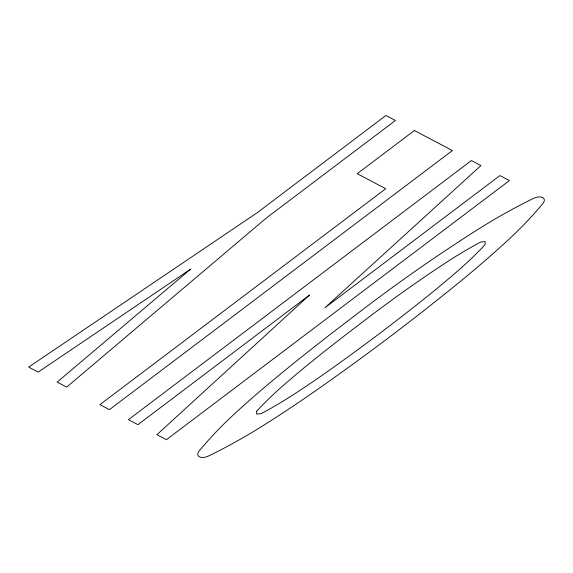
<?xml version="1.0" encoding="UTF-8"?>
<svg xmlns="http://www.w3.org/2000/svg" width="573" height="573" viewBox="0 0 573 573"><rect width="100%" height="100%" fill="white"/><g stroke="black" fill="none" stroke-linecap="round" stroke-linejoin="round"><path stroke-width="0.86" d="M256.711 411.149L256.69 414.143L261.36 413.599A284.315 156.923 -23.2 0 0 296.864 392.412A707.684 390.6 -23.2 0 0 332.347 368.131A1399.524 772.447 -23.2 0 0 426.849 296.735A707.684 390.6 -23.2 0 0 458.393 270.384A284.315 156.923 -23.2 0 0 485.109 244.571L485.13 241.577L480.453 242.121A284.315 156.923 -23.2 0 0 444.956 263.308A819.304 452.204 -23.2 0 0 403.879 291.413A953.314 526.164 -23.2 0 0 361.405 322.857A1399.524 772.447 -23.2 0 0 314.971 358.977A707.684 390.6 -23.2 0 0 283.427 385.335A284.315 156.923 -23.2 0 0 256.711 411.149M309.434 295.109L156.945 434.671L166.449 439.677L509.433 180.574L499.928 175.567L324.862 307.823L480.926 165.561L471.421 160.555L128.438 419.658L137.935 424.665L309.434 295.109M190.573 269.145L57.164 382.112L66.661 387.119L266.774 217.668L395.399 120.509L385.894 115.502L257.277 212.662L28.65 367.1L38.155 372.099L190.573 269.145M414.401 130.522L357.237 173.705L385.744 188.718L99.924 404.638L109.429 409.645L452.412 150.541L414.401 130.522M542.66 197.556A8.738 4.82 -23.2 0 0 533.477 198.408A333.608 184.134 -23.2 0 0 479.264 228.613A952.405 525.67 -23.2 0 0 416.535 270.291A1104.909 609.844 -23.2 0 0 352.481 317.421A1616.662 892.297 -23.2 0 0 283.126 371.848A823.824 454.697 -23.2 0 0 236.57 411.951A333.608 184.134 -23.2 0 0 199.125 450.994A8.738 4.82 -23.2 0 0 199.433 456.839A8.738 4.82 -23.2 0 0 208.608 455.986A333.608 184.134 -23.2 0 0 262.821 425.782A823.824 454.697 -23.2 0 0 317.084 389.726A1616.662 892.297 -23.2 0 0 458.959 282.553A823.824 454.697 -23.2 0 0 505.522 242.443A333.608 184.134 -23.2 0 0 542.968 203.408A8.738 4.82 -23.2 0 0 542.66 197.556"/></g></svg>
